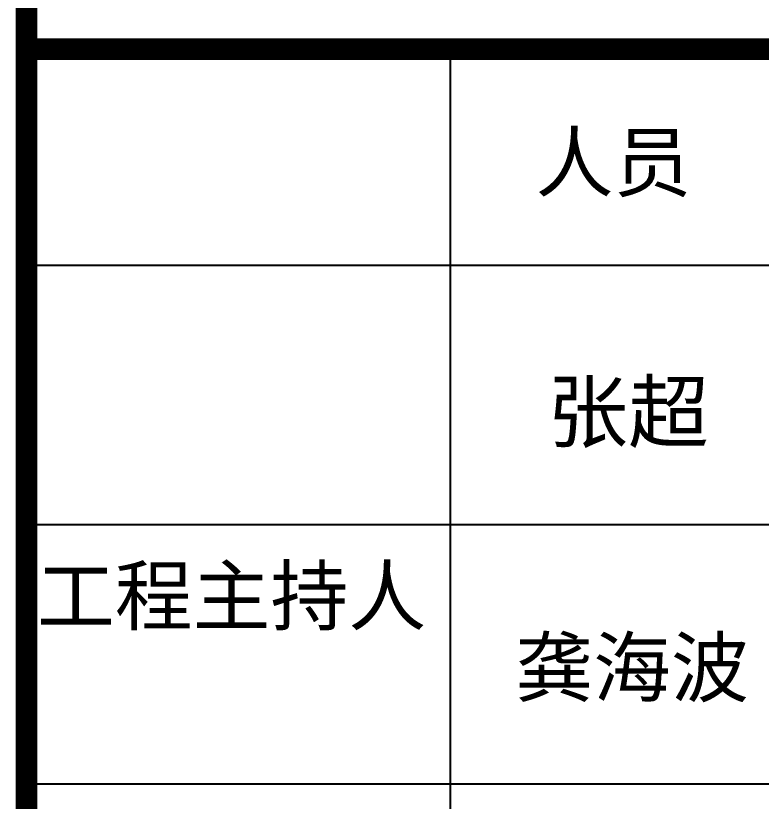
# Model space of a CAD drawing. Extents: x 4150464 to 4450492, y 75142 to 874437.
# Drawn here: x 4438943 to 4444781, y 461011 to 467166 of the extents above; entities that cross this region are included whole.
import ezdxf

# ---------------------------------------------------------------- set-up
doc = ezdxf.new("R2010")
doc.units = 0
doc.header["$LTSCALE"] = 1000
doc.header["$MEASUREMENT"] = 0
doc.layers.add('图框', color=7, linetype='Continuous')
doc.styles.add('STYLE-黑体', font='simhei.ttf')

msp = doc.modelspace()

# ---------------------------------------------------------------- linework, layer by layer
at = {"layer": '图框', "color": 4}
msp.add_line((4439027.7, 481781.9), (4439027.7, 342211.9), dxfattribs=at)
msp.add_line((4439027.7, 481781.9), (4439027.7, 342211.9), dxfattribs=at)
at = {"layer": '图框', "color": 0}
for p, q in [((4439027.7, 465211.2), (4448680.6, 465211.2)), ((4439027.7, 465211.2), (4448680.6, 465211.2)), ((4439027.7, 465211.2), (4448680.6, 465211.2)), ((4439027.7, 465211.2), (4448680.6, 465211.2)), ((4439027.7, 463179.4), (4448680.6, 463179.4)), ((4439027.7, 463179.4), (4448680.6, 463179.4)), ((4439027.7, 461147.5), (4448680.6, 461147.5)), ((4439027.7, 461147.5), (4448680.6, 461147.5))]:
    msp.add_line(p, q, dxfattribs=at)
at = {"layer": '图框', "color": 4, "const_width": 167.6}
msp.add_lwpolyline([(4439027.7, 481781.9), (4439027.7, 342211.9)], dxfattribs=at)
msp.add_lwpolyline([(4439027.7, 481781.9), (4439027.7, 342211.9)], dxfattribs=at)
msp.add_lwpolyline([(4439027.7, 481781.9), (4448717.7, 481781.9), (4448717.7, 342211.9), (4439027.7, 342211.9)], close=True, dxfattribs=at)
msp.add_lwpolyline([(4439027.7, 481781.9), (4448717.7, 481781.9), (4448717.7, 342211.9), (4439027.7, 342211.9)], close=True, dxfattribs=at)
at = {"layer": '图框', "color": 0}
for const_width in [169.3, 169.3, 169.3, 169.3, 169.3, 169.3, 169.3, 169.3, 68.6, 68.6]:
    msp.add_lwpolyline([(4439027.7, 466904.4), (4448680.6, 466904.4)], dxfattribs=dict(at, const_width=const_width))
for points in [[(4442346.6, 465211.2), (4442346.6, 466904.4)], [(4442346.6, 465211.2), (4442346.6, 466904.4)], [(4442346.6, 455390.7), (4442346.6, 465211.2)], [(4442346.6, 455390.7), (4442346.6, 465211.2)]]:
    msp.add_lwpolyline(points, dxfattribs=at)

# ---------------------------------------------------------------- texts
at = {"layer": '图框', "color": 0, "style": 'STYLE-黑体'}
for s, p in [('人员', (4443013.9, 465795.1)), ('人员', (4443013.9, 465795.1)), ('工程主持人', (4439108.8, 462397.5)), ('工程主持人', (4439108.8, 462397.5))]:
    msp.add_text(s, height=447, dxfattribs=at).set_placement(p)
at = {"layer": '图框', "color": 4, "style": 'STYLE-黑体'}
for s, height, p in [('张超', 463.83, (4443105.7, 463831.3)), ('张超', 463.83, (4443105.7, 463831.3)), ('龚海波', 447, (4442854.9, 461836.1)), ('龚海波', 447, (4442854.9, 461836.1))]:
    msp.add_text(s, height=height, dxfattribs=at).set_placement(p)

doc.saveas('drawing.dxf')
